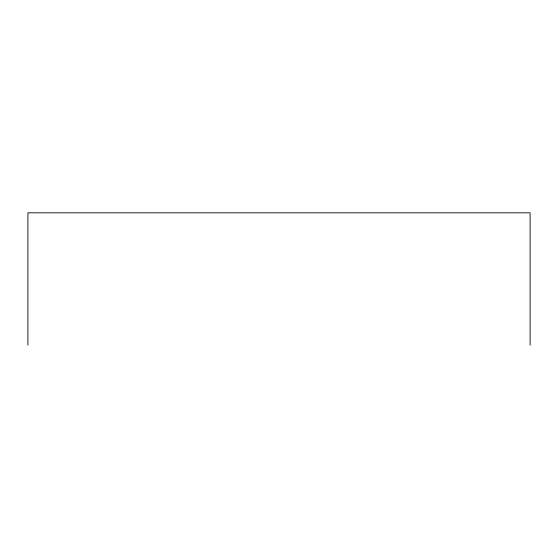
<?xml version="1.0" encoding="UTF-8"?>
<svg xmlns="http://www.w3.org/2000/svg" width="558" height="558" viewBox="0 0 558 558"><rect width="100%" height="100%" fill="white"/><g stroke="black" fill="none" stroke-linecap="round" stroke-linejoin="round"><path stroke-width="0.84" d="M530.1 345.179L530.1 212.821L27.9 212.821L27.9 345.179"/></g></svg>
